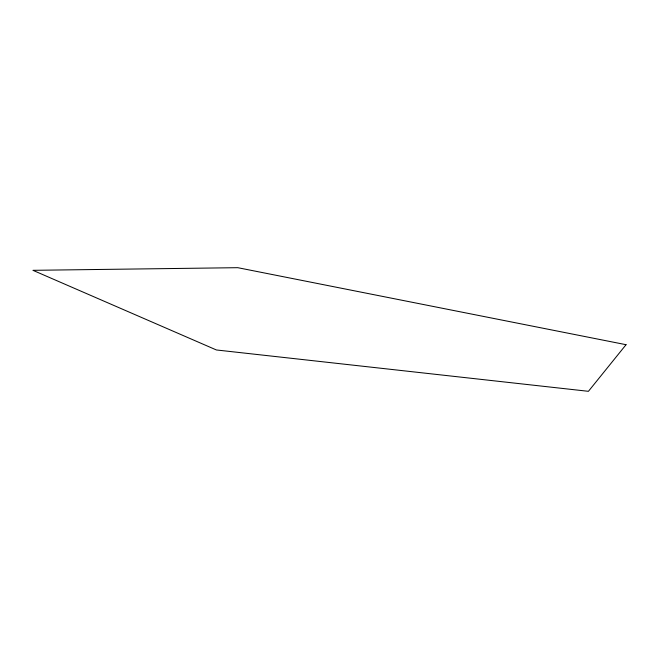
<?xml version="1.0" encoding="UTF-8"?>
<svg xmlns="http://www.w3.org/2000/svg" width="659" height="659" viewBox="0 0 659 659"><rect width="100%" height="100%" fill="white"/><g stroke="black" fill="none" stroke-linecap="round" stroke-linejoin="round"><path stroke-width="0.99" d="M626.05 344.698L588.429 391.314L216.407 349.97L32.95 270.322L237.775 267.686L626.05 344.698"/></g></svg>
